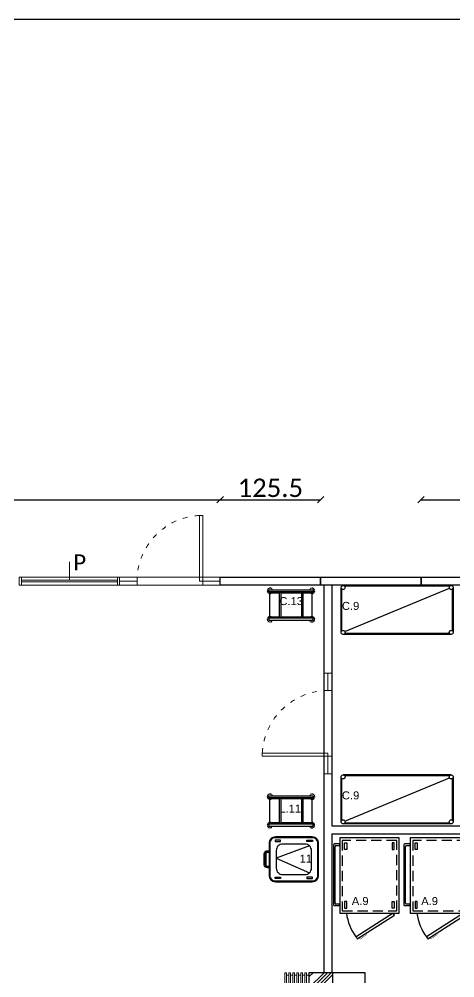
# Model space of a CAD drawing. Header units: millimetres. Extents: x -3516 to 33273, y -7531 to 724.
# Drawn here: x 28006 to 28550, y -2073 to -876 of the extents above; entities that cross this region are included whole.
import ezdxf

# ---------------------------------------------------------------- set-up
doc = ezdxf.new("R2010")
doc.units = ezdxf.units.MM
for name, pattern in [('ACAD_ISO03W100', [30, 12, -18]), ('ACAD_ISO07W100', [3, 0, -3]), ('DASHED', [19.05, 12.7, -6.35]), ('HIDDEN', [0.375, 0.25, -0.125])]:
    doc.linetypes.add(name, pattern=pattern)
for name, color, linetype, lineweight in [('100x120 PEN', 155, 'Continuous', 15), ('DIS-100', 9, 'Continuous', 30), ('GRC- Yazı 1', 3, 'Continuous', 20), ('GRC-Ekipman', 4, 'Continuous', 25), ('KAPI', 37, 'Continuous', 15), ('YAZI', 9, 'Continuous', 20)]:
    doc.layers.add(name, color=color, linetype=linetype, lineweight=lineweight)
doc.layers.add('S2000-002 Çizgi', color=7, linetype='Continuous')
doc.styles.add('ekp-yazı', font='arial.ttf', dxfattribs={"height": 10})
doc.styles.add('VEFA', font='calibri.ttf')
doc.dimstyles.new('VEFA$0', dxfattribs={"dimtxt": 23, "dimasz": 8, "dimexe": 8, "dimexo": 20, "dimgap": 3, "dimtad": 1, "dimdec": 1, "dimdsep": 46, "dimtxsty": 'VEFA', "dimblk": 'OBLIQUE', "dimcen": 2.5, "dimclrd": 256, "dimclre": 256, "dimclrt": 8, "dimadec": 0, "dimazin": 0, "dimtfac": 1, "dimtdec": 1, "dimtix": 1, "dimtmove": 0, "dimatfit": 0, "dimldrblk": 'OBLIQUE', "dimfxl": 1, "dimarcsym": 0})

# ---------------------------------------------------------------- blocks, each defined once
blk = doc.blocks.new('A$Cdef76808')
at = {"layer": '100x120 PEN', "linetype": 'Continuous'}
for p, q in [((62.8, 6), (62.8, 29.1)), ((2.8, 10), (2.8, 0)), ((122.8, 6), (2.8, 6)), ((122.8, 4), (2.8, 4)), ((122.8, 10), (122.8, 0))]:
    blk.add_line(p, q, dxfattribs=at)
blk.add_lwpolyline([(125.5, 0), (0, 0), (0, 10), (125.5, 10)], close=True, dxfattribs=at)
blk = doc.blocks.new('A$Ccb6340a7')
at = {"layer": 'DIS-100', "lineweight": -2}
blk.add_lwpolyline([(10, 125.5), (10, 0), (0, 0), (0, 125.5)], close=True, dxfattribs=at)
blk = doc.blocks.new('ASDQ1234142')
at = {"layer": 'KAPI'}
for p, q in [((177899, 120456.1), (177877.3, 120456.1)), ((177899, 120461.1), (177899, 120451.1)), ((177981, 120461.1), (177981, 120451.1)), ((177981, 120456.1), (178002.8, 120456.1))]:
    blk.add_line(p, q, dxfattribs=at)
at = {"layer": 'KAPI', "linetype": 'Continuous', "ltscale": 0.5}
blk.add_lwpolyline([(177981, 120456.1), (177977, 120456.1), (177977, 120538.1), (177981, 120538.1), (177981, 120456.1)], dxfattribs=at)
at = {"layer": 'KAPI'}
blk.add_lwpolyline([(177877.3, 120451.1), (178002.8, 120451.1), (178002.8, 120461.1), (177877.3, 120461.1)], close=True, dxfattribs=at)
at = {"layer": 'KAPI', "linetype": 'ACAD_ISO03W100', "ltscale": 0.5}
blk.add_arc((177981.2, 120456), 82.2, 92.9167, 179.9475, dxfattribs=at)
blk = doc.blocks.new('_Oblique')
at = {"color": 0, "linetype": 'ByBlock', "lineweight": -2}
blk.add_line((-0.5, -0.5), (0.5, 0.5), dxfattribs=at)
blk = doc.blocks.new('*D123')
at = {"linetype": 'ACAD_ISO07W100', "lineweight": -2, "transparency": 16777216}
for p, q in [((27378.6, -1476.6), (27378.6, -1476.1)), ((28257.1, -1476.6), (28257.1, -1476.1))]:
    blk.add_line(p, q, dxfattribs=at)
at = {"linetype": 'Continuous', "lineweight": -2, "transparency": 16777216}
blk.add_line((27378.6, -1476.1), (28257.1, -1476.1), dxfattribs=at)
at = {"layer": 'Defpoints', "color": 0, "transparency": 16777216}
for p in [(28257.1, -1476.1), (27378.6, -1572.7), (28257.1, -1572.7)]:
    blk.add_point(p, dxfattribs=at)
at = {"lineweight": -2, "transparency": 16777216, "xscale": 8, "yscale": 8, "zscale": 8, "rotation": 180}
blk.add_blockref('_Oblique', (27378.6, -1476.1), dxfattribs=at)
at = {"lineweight": -2, "transparency": 16777216, "xscale": 8, "yscale": 8, "zscale": 8}
blk.add_blockref('_Oblique', (28257.1, -1476.1), dxfattribs=at)
at = {"color": 8, "transparency": 16777216, "insert": (27817.8, -1461.3), "char_height": 23, "attachment_point": 5, "style": 'VEFA', "bg_fill": 3, "box_fill_scale": 1.1, "bg_fill_color": 256, "bg_fill_true_color": 13158600, "bg_fill_transparency": 0}
blk.add_mtext('878.5', dxfattribs=at)
blk = doc.blocks.new('*D124')
at = {"linetype": 'ACAD_ISO07W100', "lineweight": -2, "transparency": 16777216}
for p, q in [((28257.1, -1476.6), (28257.1, -1476.1)), ((28382.6, -1476.6), (28382.6, -1476.1))]:
    blk.add_line(p, q, dxfattribs=at)
at = {"linetype": 'Continuous', "lineweight": -2, "transparency": 16777216}
blk.add_line((28257.1, -1476.1), (28382.6, -1476.1), dxfattribs=at)
at = {"layer": 'Defpoints', "color": 0, "transparency": 16777216}
for p in [(28382.6, -1476.1), (28257.1, -1572.7), (28382.6, -1572.7)]:
    blk.add_point(p, dxfattribs=at)
at = {"lineweight": -2, "transparency": 16777216, "xscale": 8, "yscale": 8, "zscale": 8, "rotation": 180}
blk.add_blockref('_Oblique', (28257.1, -1476.1), dxfattribs=at)
at = {"lineweight": -2, "transparency": 16777216, "xscale": 8, "yscale": 8, "zscale": 8}
blk.add_blockref('_Oblique', (28382.6, -1476.1), dxfattribs=at)
at = {"color": 8, "transparency": 16777216, "insert": (28319.8, -1461.3), "char_height": 23, "attachment_point": 5, "style": 'VEFA', "bg_fill": 3, "box_fill_scale": 1.1, "bg_fill_color": 256, "bg_fill_true_color": 13158600, "bg_fill_transparency": 0}
blk.add_mtext('125.5', dxfattribs=at)
blk = doc.blocks.new('*D125')
at = {"linetype": 'ACAD_ISO07W100', "lineweight": -2, "transparency": 16777216}
for p, q in [((28508.1, -1476.6), (28508.1, -1476.1)), ((29261.1, -1476.6), (29261.1, -1476.1))]:
    blk.add_line(p, q, dxfattribs=at)
at = {"linetype": 'Continuous', "lineweight": -2, "transparency": 16777216}
blk.add_line((28508.1, -1476.1), (29261.1, -1476.1), dxfattribs=at)
at = {"layer": 'Defpoints', "color": 0, "transparency": 16777216}
for p in [(29261.1, -1476.1), (28508.1, -1572.7), (29261.1, -1572.7)]:
    blk.add_point(p, dxfattribs=at)
at = {"lineweight": -2, "transparency": 16777216, "xscale": 8, "yscale": 8, "zscale": 8, "rotation": 180}
blk.add_blockref('_Oblique', (28508.1, -1476.1), dxfattribs=at)
at = {"lineweight": -2, "transparency": 16777216, "xscale": 8, "yscale": 8, "zscale": 8}
blk.add_blockref('_Oblique', (29261.1, -1476.1), dxfattribs=at)
at = {"color": 8, "transparency": 16777216, "insert": (28884.6, -1461.3), "char_height": 23, "attachment_point": 5, "style": 'VEFA', "bg_fill": 3, "box_fill_scale": 1.1, "bg_fill_color": 256, "bg_fill_true_color": 13158600, "bg_fill_transparency": 0}
blk.add_mtext('753', dxfattribs=at)
blk = doc.blocks.new('istif rafı düz 137-61')
at = {"ltscale": 5}
for p, q in [((66, 0), (-69, 0)), ((64, -1), (-67, -1)), ((66, -61), (-69, -61)), ((64, -60), (-67, -60))]:
    blk.add_line(p, q, dxfattribs=at)
for p, q in [((-71.5, -58.5), (-71.5, -2.5)), ((-70.5, -56.5), (-70.5, -4.5)), ((67.5, -4.5), (67.5, -56.5)), ((67.5, -56.5), (67.5, -4.5)), ((68.5, -2.5), (68.5, -58.5))]:
    blk.add_line(p, q)
at = {"color": 149, "ltscale": 5}
blk.add_line((-66.7, -57.5), (63.7, -3.5), dxfattribs=at)
at = {"ltscale": 5}
for centre in [(-69, -2.5), (66, -2.5), (-69, -58.5), (66, -58.5)]:
    blk.add_circle(centre, 2.5, dxfattribs=at)
blk = doc.blocks.new('Nötr Servis Ünit. L150')
at = {"lineweight": 0}
h = blk.add_hatch(dxfattribs=at)
h.set_pattern_fill('ANSI34', color=251, style=0)
h.set_pattern_definition([(45, (-4685.962, -917.217), (-13.470384, 13.470384), []), (45, (-4681.472, -917.217), (-13.470384, 13.470384), []), (45, (-4676.982, -917.217), (-13.470384, 13.470384), []), (45, (-4672.492, -917.217), (-13.470384, 13.470384), [])])
h.paths.add_polyline_path([(0, -40), (0, -70), (-150, -70), (-150, -40)])
for points in [[(-150, 0), (0, 0), (0, -70), (-150, -70)], [(-150, -40), (0, -40), (0, -70), (-150, -70)]]:
    blk.add_lwpolyline(points, close=True)
at = {"color": 45, "lineweight": 0}
for points in [[(-147, -73), (-3, -73), (-3, -70), (-147, -70)], [(-150, -75), (0, -75), (0, -73), (-150, -73)], [(-150, -80), (0, -80), (0, -78), (-150, -78)], [(-150, -85), (0, -85), (0, -83), (-150, -83)], [(-147, -78), (-3, -78), (-3, -75), (-147, -75)], [(-147, -83), (-3, -83), (-3, -80), (-147, -80)], [(-150, -90), (0, -90), (0, -88), (-150, -88)], [(-150, -95), (0, -95), (0, -93), (-150, -93)], [(-147, -88), (-3, -88), (-3, -85), (-147, -85)], [(-147, -88), (-3, -88), (-3, -85), (-147, -85)], [(-147, -88), (-3, -88), (-3, -85), (-147, -85)], [(-147, -93), (-3, -93), (-3, -90), (-147, -90)], [(-147, -93), (-3, -93), (-3, -90), (-147, -90)], [(-147, -98), (-3, -98), (-3, -95), (-147, -95)], [(-150, -100), (0, -100), (0, -98), (-150, -98)]]:
    blk.add_lwpolyline(points, close=True, dxfattribs=at)
blk = doc.blocks.new('ARB. GN 1.1 17 raflı')
at = {"ltscale": 5}
for p, q in [((-35.5, 0), (-33.9, -1.7)), ((-2.5, 0), (-4.1, -1.7)), ((-3.7, -1.2), (-34.3, -1.2)), ((-33.9, -1.7), (-33.9, -12.9)), ((-4.1, -1.7), (-4.1, -12.9)), ((-33.9, -14.6), (-33.9, -40.4)), ((-4.1, -14.6), (-4.1, -40.4)), ((-33.9, -42.1), (-33.9, -53.7)), ((-4.1, -42.1), (-4.1, -53.7)), ((-35.5, -55), (-33.9, -53.3)), ((-3.7, -53.8), (-34.3, -53.8)), ((-2.5, -55), (-4.1, -53.3))]:
    blk.add_line(p, q, dxfattribs=at)
at = {"color": 253, "ltscale": 5}
for p, q in [((-35.5, -10.4), (-34.7, -10.4)), ((-34.7, -17.1), (-34.7, -10.4)), ((-3.3, -17.1), (-3.3, -10.4)), ((-3.3, -10.4), (-2.5, -10.4)), ((-35.5, -17.1), (-34.7, -17.1)), ((-34.7, -12.9), (-3.3, -12.9)), ((-34.7, -14.6), (-3.3, -14.6)), ((-3.3, -17.1), (-2.5, -17.1)), ((-35.5, -37.9), (-34.7, -37.9)), ((-35.5, -44.6), (-34.7, -44.6)), ((-34.7, -37.9), (-34.7, -44.6)), ((-34.7, -40.4), (-3.3, -40.4)), ((-34.7, -42.1), (-3.3, -42.1)), ((-3.3, -37.9), (-3.3, -44.6)), ((-3.3, -37.9), (-2.5, -37.9)), ((-3.3, -44.6), (-2.5, -44.6))]:
    blk.add_line(p, q, dxfattribs=at)
at = {"ltscale": 5}
for points in [[(-35.5, -55), (-38, -55), (-38, 0), (-35.5, 0)], [(0, 0), (-2.5, 0), (-2.5, -55), (0, -55)]]:
    blk.add_lwpolyline(points, close=True, dxfattribs=at)
at = {"color": 253, "linetype": 'HIDDEN', "ltscale": 5}
for centre, start, end in [((-36.8, -1.2), 331.045, 247.9757), ((-1.2, -1.2), 292.0243, 208.955), ((-36.8, -53.8), 112.0243, 28.955), ((-1.2, -53.8), 151.045, 67.9757)]:
    blk.add_arc(centre, 3.3, start, end, dxfattribs=at)
blk = doc.blocks.new('A$C131D4DE8')
at = {"layer": 'S2000-002 Çizgi'}
for p, q in [((0, 118), (0, 117)), ((0, 117), (0, 43)), ((8, 119), (1, 119)), ((2, 45), (2, 116)), ((3, 117), (8, 117)), ((8, 117), (8, 119)), ((1, 42), (8, 42)), ((8, 44), (3, 44)), ((8, 42), (8, 44))]:
    blk.add_line(p, q, dxfattribs=at)
for points in [[(8, 32.5), (82, 32.5), (82, 126.5), (8, 126.5)], [(29.8, 0.4), (76.1, 30), (74.5, 32.5), (28.2, 2.9)]]:
    blk.add_lwpolyline(points, close=True, dxfattribs=at)
at = {"layer": 'S2000-002 Çizgi', "linetype": 'DASHED'}
for points in [[(11, 35.5), (79, 35.5), (79, 123.5), (11, 123.5)], [(14, 120.4), (16.6, 120.4), (16.6, 112), (14, 112)], [(76, 120.4), (73.4, 120.4), (73.4, 112), (76, 112)], [(14, 38.7), (16.6, 38.7), (16.6, 47.1), (14, 47.1)], [(76, 38.7), (73.4, 38.7), (73.4, 47.1), (76, 47.1)]]:
    blk.add_lwpolyline(points, close=True, dxfattribs=at)
at = {"layer": 'S2000-002 Çizgi', "const_width": 0.5}
blk.add_lwpolyline([(32.3, 2), (33.4, 0.3), (40.3, 4.8), (42.1, 5.9)], dxfattribs=at)
at = {"layer": 'S2000-002 Çizgi'}
for centre, radius, start, end in [((1, 118), 1, 90, 180), ((3, 116), 1, 90, 180), ((1, 43), 1, 180, 270), ((3, 45), 1, 180, 270), ((78.5, 40.2), 62.7, 187.0296, 216.5495)]:
    blk.add_arc(centre, radius, start, end, dxfattribs=at)
blk = doc.blocks.new('Rubbermaid.240lt')
at = {"color": 251}
for p, q in [((11.3, 56.5), (26.5, 14.9)), ((26.5, 14.9), (44.7, 56.5))]:
    blk.add_line(p, q, dxfattribs=at)
for points in [[(0, 59.9), (0, 13.9, 0.414214), (8, 5.9), (48, 5.9, 0.414214), (56, 13.9), (56, 59.9, 0.414214), (48, 67.9), (8, 67.9, 0.414214)], [(1, 59.9), (1, 13.9, 0.414214), (8, 6.9), (48, 6.9, 0.414214), (55, 13.9), (55, 59.9, 0.414214), (48, 66.9), (8, 66.9, 0.414214)]]:
    blk.add_lwpolyline(points, format="xyb", close=True)
for points in [[(4, 60.1), (5.8, 60.1), (5.8, 53.3), (4, 53.3)], [(52, 60.1), (50.2, 60.1), (50.2, 53.3), (52, 53.3)], [(4, 13.7), (5.8, 13.7), (5.8, 20.4), (4, 20.4)], [(52, 13.7), (50.2, 13.7), (50.2, 20.4), (52, 20.4)]]:
    blk.add_lwpolyline(points, close=True, dxfattribs=at)
for points in [[(9, 50.9), (9, 22.9, 0.414214), (17, 14.9), (39, 14.9, 0.414214), (47, 22.9), (47, 50.9, 0.414214), (39, 58.9), (17, 58.9, 0.414214)], [(19.3, 5.9), (19.3, 4, 0.414214), (21.3, 2), (34.7, 2, 0.414214), (36.7, 4), (36.7, 5.9), (38.7, 5.9), (38.7, 4, -0.414214), (34.7, 0), (21.3, 0, -0.414214), (17.3, 4), (17.3, 5.9)]]:
    blk.add_lwpolyline(points, format="xyb", close=True, dxfattribs=at)
blk.add_lwpolyline([(18.3, 5.9), (18.3, 4, 0.414214), (21.3, 1), (34.7, 1, 0.414214), (37.7, 4), (37.7, 5.9)], format="xyb", dxfattribs=at)

msp = doc.modelspace()

# ---------------------------------------------------------------- linework, layer by layer
for p, q in [((28386.63, -1582.685), (28386.63, -2066.685)), ((28396.63, -1582.685), (28396.63, -1883.392)), ((28396.63, -1883.392), (29384.307, -1883.392)), ((28396.63, -1893.392), (28396.63, -2066.685)), ((28396.63, -1893.392), (29384.307, -1893.392))]:
    msp.add_line(p, q)
msp.add_lwpolyline([(27073.35, -875.905), (33273.35, -875.905), (33273.35, -3667.462), (27073.35, -3667.462)])

# ---------------------------------------------------------------- block references
for name, p in [('ASDQ1234142', (-149745.732, -122033.792)), ('A$Cdef76808', (28006.051, -1582.685))]:
    msp.add_blockref(name, p)
at = {"rotation": 90}
for p in [(28382.551, -1582.685), (28508.051, -1582.685), (28633.551, -1582.685)]:
    msp.add_blockref('A$Ccb6340a7', p, dxfattribs=at)
at = {"xscale": -1, "rotation": 90}
msp.add_blockref('ASDQ1234142', (148847.886, 176184.598), dxfattribs=at)
at = {"layer": 'GRC-Ekipman', "rotation": 270}
for name, p in [('ARB. GN 1.1 17 raflı', (28373.118, -1626.62)), ('ARB. GN 1.1 17 raflı', (28373.118, -1883.66)), ('Rubbermaid.240lt', (28312.258, -1897.091, 0))]:
    msp.add_blockref(name, p, dxfattribs=at)
at = {"layer": 'GRC-Ekipman'}
for p in [(28479.695, -1583.151), (28479.695, -1819.783)]:
    msp.add_blockref('istif rafı düz 137-61', p, dxfattribs=at)
at = {"layer": 'GRC-Ekipman', "xscale": -1, "rotation": 270}
msp.add_blockref('Nötr Servis Ünit. L150', (28438.051, -2066.685), dxfattribs=at)
at = {"layer": 'S2000-002 Çizgi'}
for p in [(28398.63, -2024.927), (28486.637, -2024.927)]:
    msp.add_blockref('A$C131D4DE8', p, dxfattribs=at)

# ---------------------------------------------------------------- texts
at = {"layer": 'GRC- Yazı 1', "color": 6, "style": 'ekp-yazı'}
for s, p in [('C.13', (28331.042, -1607.62)), ('C.9', (28409.19, -1613.651)), ('C.9', (28409.19, -1850.283)), ('L.11', (28331.042, -1866.74)), ('11', (28356.408, -1929.175)), ('A.9', (28421.527, -1982.24)), ('A.9', (28508.252, -1982.24))]:
    msp.add_text(s, height=10, dxfattribs=at).set_placement(p)
at = {"layer": 'YAZI', "linetype": 'Continuous', "lineweight": -2, "insert": (28073.618, -1544.321), "char_height": 20, "attachment_point": 1, "style": 'VEFA'}
msp.add_mtext_dynamic_manual_height_columns('P', width=22.23065, gutter_width=12.5, heights=[0], dxfattribs=at)

# ---------------------------------------------------------------- next in the draw order: dimensions: what is measured, and where the dimension line sits
for base, p1, p2, picture, middle in [((28257.051, -1476.081), (27378.551, -1572.685), (28257.051, -1572.685), '*D123', (27817.801, -1461.298)), ((29261.051, -1476.081), (28508.051, -1572.685), (29261.051, -1572.685), '*D125', (28884.551, -1461.298))]:
    dim = msp.add_linear_dim(base=base, p1=p1, p2=p2, dimstyle='VEFA$0', override={"dimexe": 0, "dimtmove": 1, "dimfxl": 0.5, "dimfxlon": 1, "dimtfill": 1, "dimarcsym": 1})
    dim.commit()
    dim.dimension.update_dxf_attribs({"geometry": picture, "text_midpoint": middle})

# ---------------------------------------------------------------- next in the draw order: dimensions: what is measured, and where the dimension line sits
dim = msp.add_linear_dim(base=(28382.551, -1476.081), p1=(28257.051, -1572.685), p2=(28382.551, -1572.685), dimstyle='VEFA$0', override={"dimexe": 0, "dimtmove": 1, "dimfxl": 0.5, "dimfxlon": 1, "dimtfill": 1, "dimarcsym": 1})
dim.commit()
dim.dimension.update_dxf_attribs({"geometry": '*D124', "text_midpoint": (28319.801, -1461.298)})

doc.saveas('drawing.dxf')
